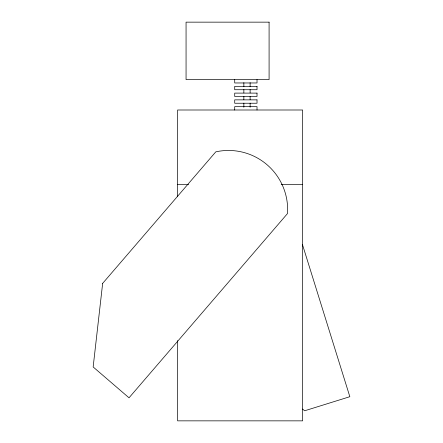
<?xml version="1.0" encoding="UTF-8"?>
<svg xmlns="http://www.w3.org/2000/svg" width="443" height="443" viewBox="0 0 443 443"><rect width="100%" height="100%" fill="white"/><g stroke="black" fill="none" stroke-linecap="round" stroke-linejoin="round"><path stroke-width="0.66" d="M177.615 184.332L188.663 184.332M281.216 184.332L302.63 184.332M302.525 409.055L304.679 410.772L349.843 396.706L302.414 244.414M257.018 79.59L257.018 82.968L234.712 82.968L234.712 79.59M257.018 109.997L257.018 106.619L234.712 106.619L234.712 109.997M250.118 82.675L250.118 86.773M250.118 89.508L250.118 92.919M250.118 96.336L250.118 99.753M250.118 103.169L250.118 107.267M243.855 82.675L243.855 86.773M243.855 89.508L243.855 92.919M243.855 96.336L243.855 99.753M243.855 103.169L243.855 107.267M177.615 196.781L177.615 109.997L302.63 109.997L302.63 420.85L177.615 420.85L177.615 340.628M102.649 283.387L93.157 366.965L129.018 397.814L287.513 213.543A59.129 59.129 0 0 0 215.791 151.849L102.649 283.387M269.089 22.15L186.06 22.15L186.06 79.59L269.089 79.59L269.089 22.15M257.018 86.346L234.712 86.346L234.712 89.724L257.018 89.724L257.018 86.346M257.018 93.108L234.712 93.108L234.712 96.485L257.018 96.485L257.018 93.108M257.018 99.863L234.712 99.863L234.712 103.241L257.018 103.241L257.018 99.863"/></g></svg>
